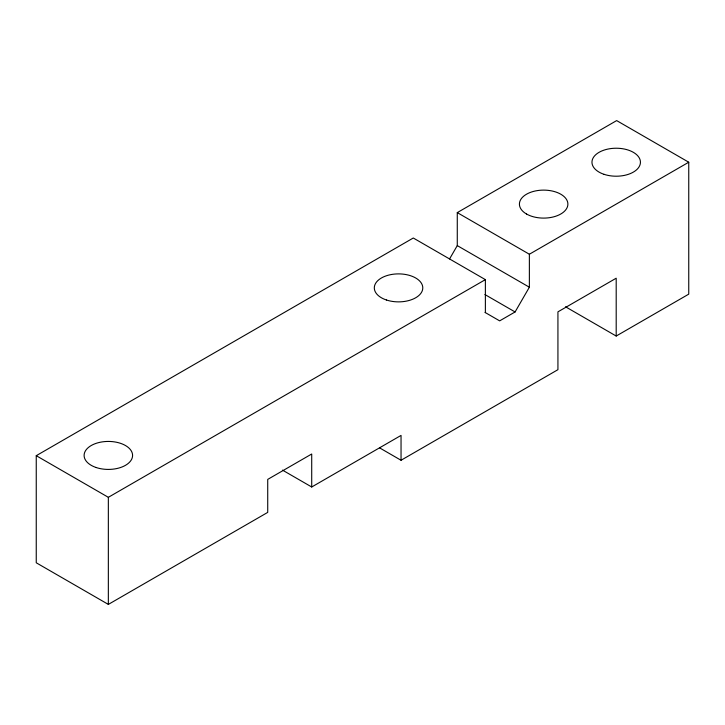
<?xml version="1.0" encoding="UTF-8"?>
<svg xmlns="http://www.w3.org/2000/svg" width="725" height="725" viewBox="0 0 725 725"><rect width="100%" height="100%" fill="white"/><g stroke="black" fill="none" stroke-linecap="round" stroke-linejoin="round"><path stroke-width="1.09" d="M449.582 258.916L457.276 245.603L457.276 212.615L616.658 120.595L688.75 162.219L688.75 294.151L616.196 336.038L565.536 306.784M485.043 312.43L499.661 320.867L515.085 311.958L529.368 287.218L529.368 254.239L688.75 162.219M282.487 470.117L311.714 486.992L311.714 454.004L267.724 479.397L267.724 512.385L108.342 604.405L36.25 562.781L36.25 455.69L413.286 238.008L485.378 279.632L485.378 312.62M36.25 455.69L108.342 497.314L485.378 279.632M311.714 486.992L401.043 435.417L401.043 460.257L379.61 447.878M401.043 460.257L557.933 369.678L557.933 311.85L616.196 278.21L616.196 336.038M457.276 212.615L529.368 254.239M457.276 245.603L529.368 287.218M484.88 294.522L515.085 311.958M108.342 497.314L108.342 604.405M386.425 299.996A24.233 13.992 0 0 0 422.784 287.879A24.233 13.992 0 0 0 386.425 275.763A24.233 13.992 0 0 0 386.425 299.996M96.226 467.543A24.233 13.992 0 0 0 132.584 455.427A24.233 13.992 0 0 0 96.226 443.31A24.233 13.992 0 0 0 96.226 467.543M604.079 174.335A24.233 13.992 0 0 0 640.438 162.219A24.233 13.992 0 0 0 604.079 150.102A24.233 13.992 0 0 0 604.079 174.335M526.513 214.002A24.233 13.992 0 0 0 567.059 207.731A24.233 13.992 0 0 0 537.379 190.593A24.233 13.992 0 0 0 526.513 214.002"/></g></svg>
